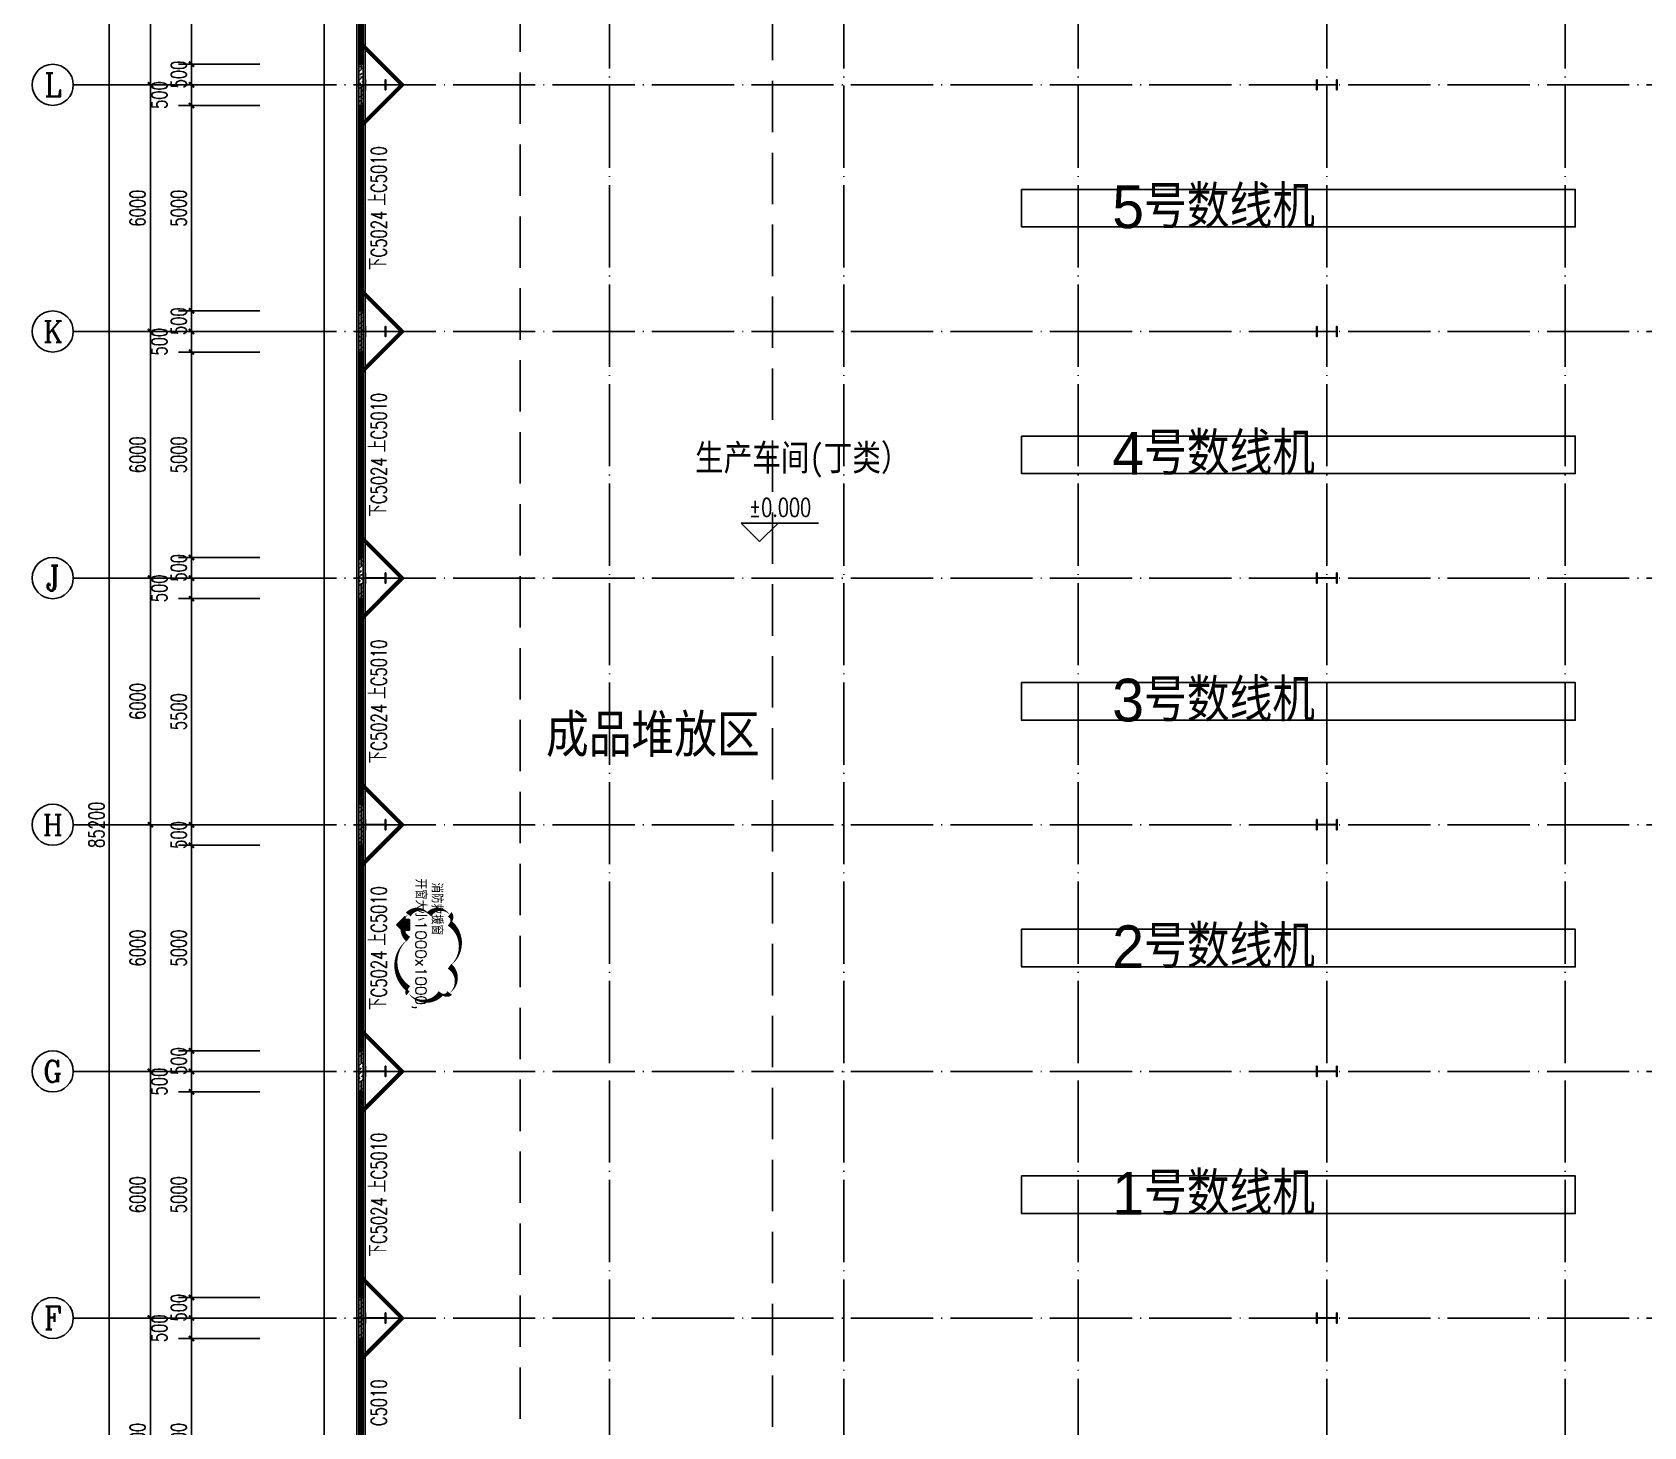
# Model space of a CAD drawing. Extents: x 7651907 to 8255021, y -2490714 to -1144618.
# Drawn here: x 7856471 to 7895682, y -1217913 to -1183988 of the extents above; entities that cross this region are included whole.
import ezdxf
from ezdxf.enums import TextEntityAlignment as Align

# ---------------------------------------------------------------- set-up
doc = ezdxf.new("R2010")
doc.units = 0
doc.header["$LTSCALE"] = 1000
doc.linetypes.add('DASH', pattern=[0.35, 0.25, -0.1])
doc.linetypes.add('DOTE', pattern=[2.42, 2, -0.2, 0.02, -0.2])
doc.layers.get('0').update_dxf_attribs({"linetype": 'CONTINUOUS'})
doc.layers.get('Defpoints').update_dxf_attribs({"linetype": 'CONTINUOUS'})
for name, color, linetype in [('001-墙体', 30, 'CONTINUOUS'), ('001-文字', 11, 'CONTINUOUS'), ('AXIS', 3, 'CONTINUOUS'), ('AXIS_TEXT', 7, 'CONTINUOUS'), ('DIM_ELEV', 3, 'CONTINUOUS'), ('DOTE', 8, 'DOTE'), ('M_Prof', 2, 'CONTINUOUS'), ('PUB_HATCH', 8, 'CONTINUOUS'), ('PUB_TEXT', 7, 'CONTINUOUS'), ('WINDOW', 4, 'CONTINUOUS'), ('WINDOW_TEXT', 7, 'CONTINUOUS')]:
    doc.layers.add(name, color=color, linetype=linetype)
doc.layers.add('DIM_MODI', color=6, linetype='CONTINUOUS', plot=False)
doc.styles.add('0总图替换X', font='ZSM.shx', dxfattribs={"bigfont": 'HZTXT.shx'})
doc.styles.add('_TCH_AXIS', font='COMPLEX', dxfattribs={"bigfont": 'GBCBIG'})
doc.styles.add('_TCH_DIM', font='SIMPLEX', dxfattribs={"bigfont": 'GBCBIG'})
doc.styles.add('_TCH_DIM_T3', font='SIMPLEX', dxfattribs={"width": 0.705882, "bigfont": 'GBCBIG'})
doc.styles.add('_TCH_WINDOW', font='SIMPLEX', dxfattribs={"height": 3.5, "bigfont": 'GBCBIG'})
doc.styles.add('COMPLEX', font='COMPLEX')
doc.styles.get("Standard").update_dxf_attribs({"font": 'txt.shx', "width": 0.7, "bigfont": 'TSSDCHN.shx'})
doc.styles.add('宋体', font='', dxfattribs={"width": 0.8})
doc.styles.get('宋体').set_extended_font_data('SimSun')
doc.dimstyles.new('_TCH_ARCH&&125', dxfattribs={"dimtxt": 371.875, "dimasz": 125, "dimexe": 312.5, "dimexo": 375, "dimgap": 125, "dimtad": 1, "dimdec": 0, "dimzin": 0, "dimdsep": 46, "dimtxsty": '_TCH_DIM_T3', "dimblk": 'ARCHTICK', "dimcen": 0.09, "dimclrt": 7, "dimazin": 2, "dimtfac": 1, "dimtdec": 0, "dimtix": 1, "dimtmove": 2, "dimatfit": 3, "dimfxl": 0, "dimtolj": 1, "dimtzin": 0, "dimarcsym": 0})
pattern_1 = [(45, (5175.98, -392172.73), (-106.0660596, 106.0660596), []), (45, (5228.14, -392226.58), (-106.0660596, 106.0660596), [59.21055, -33.8346])]

# ---------------------------------------------------------------- blocks, each defined once
blk = doc.blocks.new('sgdgsgsg')
at = {"layer": 'M_Prof'}
for points in [[(7988146, -921026), (7988146, -921276), (7988158, -921276), (7988158, -921154), (7988634, -921154), (7988634, -921276), (7988646, -921276), (7988646, -921026), (7988634, -921026), (7988634, -921148), (7988158, -921148), (7988158, -921026)], [(8011296, -921026), (8011296, -921276), (8011308, -921276), (8011308, -921154), (8011784, -921154), (8011784, -921276), (8011796, -921276), (8011796, -921026), (8011784, -921026), (8011784, -921148), (8011308, -921148), (8011308, -921026)], [(7988146, -927026), (7988146, -927276), (7988158, -927276), (7988158, -927154), (7988634, -927154), (7988634, -927276), (7988646, -927276), (7988646, -927026), (7988634, -927026), (7988634, -927148), (7988158, -927148), (7988158, -927026)], [(8011296, -927026), (8011296, -927276), (8011308, -927276), (8011308, -927154), (8011784, -927154), (8011784, -927276), (8011796, -927276), (8011796, -927026), (8011784, -927026), (8011784, -927148), (8011308, -927148), (8011308, -927026)], [(7988146, -933026), (7988146, -933276), (7988158, -933276), (7988158, -933154), (7988634, -933154), (7988634, -933276), (7988646, -933276), (7988646, -933026), (7988634, -933026), (7988634, -933148), (7988158, -933148), (7988158, -933026)], [(8011296, -933026), (8011296, -933276), (8011308, -933276), (8011308, -933154), (8011784, -933154), (8011784, -933276), (8011796, -933276), (8011796, -933026), (8011784, -933026), (8011784, -933148), (8011308, -933148), (8011308, -933026)], [(7988146, -939026), (7988146, -939276), (7988158, -939276), (7988158, -939154), (7988634, -939154), (7988634, -939276), (7988646, -939276), (7988646, -939026), (7988634, -939026), (7988634, -939148), (7988158, -939148), (7988158, -939026)], [(8011296, -939026), (8011296, -939276), (8011308, -939276), (8011308, -939154), (8011784, -939154), (8011784, -939276), (8011796, -939276), (8011796, -939026), (8011784, -939026), (8011784, -939148), (8011308, -939148), (8011308, -939026)], [(7988146, -945026), (7988146, -945276), (7988158, -945276), (7988158, -945154), (7988634, -945154), (7988634, -945276), (7988646, -945276), (7988646, -945026), (7988634, -945026), (7988634, -945148), (7988158, -945148), (7988158, -945026)], [(8011296, -945026), (8011296, -945276), (8011308, -945276), (8011308, -945154), (8011784, -945154), (8011784, -945276), (8011796, -945276), (8011796, -945026), (8011784, -945026), (8011784, -945148), (8011308, -945148), (8011308, -945026)], [(7988146, -951026), (7988146, -951276), (7988158, -951276), (7988158, -951154), (7988634, -951154), (7988634, -951276), (7988646, -951276), (7988646, -951026), (7988634, -951026), (7988634, -951148), (7988158, -951148), (7988158, -951026)], [(8011296, -951026), (8011296, -951276), (8011308, -951276), (8011308, -951154), (8011784, -951154), (8011784, -951276), (8011796, -951276), (8011796, -951026), (8011784, -951026), (8011784, -951148), (8011308, -951148), (8011308, -951026)]]:
    blk.add_lwpolyline(points, close=True, dxfattribs=at)
blk = doc.blocks.new('5181895')
h = blk.add_hatch(color=13)
h.dxf.hatch_style = 1
h.paths.add_polyline_path([(-1101987, -147875), (-1102144, -148033), (-1102087, -148033), (-1102087, -148123), (-1101887, -148123), (-1101887, -148033), (-1101829, -148033)])
at = {"color": 13}
blk.add_lwpolyline([(-1101987, -147875), (-1102144, -148033), (-1102087, -148033), (-1102087, -148123), (-1101887, -148123), (-1101887, -148033), (-1101829, -148033), (-1101987, -147875)], close=True, dxfattribs=at)
blk = doc.blocks.new('_ArchTick')
at = {"color": 0, "linetype": 'ByBlock', "const_width": 0.4}
blk.add_lwpolyline([(-0.5, -0.5), (0.5, 0.5)], dxfattribs=at)
blk = doc.blocks.new('*D725')
at = {"layer": 'AXIS', "color": 0, "lineweight": -2}
for p, q in [((7862010, -1179768), (7860033, -1179768)), ((7860346, -1184768), (7860346, -1179768)), ((7862010, -1184768), (7860033, -1184768))]:
    blk.add_line(p, q, dxfattribs=at)
at = {"layer": 'Defpoints', "color": 0}
for p in [(7860346, -1179768), (7862385, -1179768), (7862385, -1184768)]:
    blk.add_point(p, dxfattribs=at)
at = {"layer": 'AXIS', "color": 0, "lineweight": -2, "xscale": 125, "yscale": 125, "zscale": 125}
for p, rotation in [((7860346, -1179768), 90), ((7860346, -1184768), 270)]:
    blk.add_blockref('_ArchTick', p, dxfattribs=dict(at, rotation=rotation))
at = {"layer": 'AXIS', "color": 7, "insert": (7860035, -1182268), "char_height": 371.9, "attachment_point": 5, "rotation": 90, "style": '_TCH_DIM_T3'}
blk.add_mtext('\\A1;5000', dxfattribs=at)
blk = doc.blocks.new('*D726')
at = {"layer": 'AXIS', "color": 0, "lineweight": -2}
for p, q in [((7862010, -1184768), (7860033, -1184768)), ((7860346, -1184768), (7860346, -1184643)), ((7860346, -1185268), (7860346, -1184768)), ((7862010, -1185268), (7860033, -1185268)), ((7860346, -1185268), (7860346, -1185393))]:
    blk.add_line(p, q, dxfattribs=at)
at = {"layer": 'Defpoints', "color": 0}
for p in [(7860346, -1184768), (7862385, -1184768), (7862385, -1185268)]:
    blk.add_point(p, dxfattribs=at)
at = {"layer": 'AXIS', "color": 0, "lineweight": -2, "xscale": 125, "yscale": 125, "zscale": 125}
for p, rotation in [((7860346, -1184768), 270), ((7860346, -1185268), 90)]:
    blk.add_blockref('_ArchTick', p, dxfattribs=dict(at, rotation=rotation))
at = {"layer": 'AXIS', "color": 7, "insert": (7860035, -1185018), "char_height": 371.9, "attachment_point": 5, "rotation": 90, "style": '_TCH_DIM_T3'}
blk.add_mtext('\\A1;500', dxfattribs=at)
blk = doc.blocks.new('*D727')
at = {"layer": 'AXIS', "color": 0, "lineweight": -2}
for p, q in [((7862010, -1185268), (7860033, -1185268)), ((7860346, -1185768), (7860346, -1185268)), ((7862010, -1185768), (7860033, -1185768))]:
    blk.add_line(p, q, dxfattribs=at)
at = {"layer": 'Defpoints', "color": 0}
for p in [(7860346, -1185268), (7862385, -1185268), (7862385, -1185768)]:
    blk.add_point(p, dxfattribs=at)
at = {"layer": 'AXIS', "color": 0, "lineweight": -2, "xscale": 125, "yscale": 125, "zscale": 125}
for p, rotation in [((7860346, -1185268), 90), ((7860346, -1185768), 270)]:
    blk.add_blockref('_ArchTick', p, dxfattribs=dict(at, rotation=rotation))
at = {"layer": 'AXIS', "color": 7, "insert": (7859564, -1185518), "char_height": 371.9, "attachment_point": 5, "rotation": 90, "style": '_TCH_DIM_T3'}
blk.add_mtext('\\A1;500', dxfattribs=at)
blk = doc.blocks.new('*D728')
at = {"layer": 'AXIS', "color": 0, "lineweight": -2}
for p, q in [((7862010, -1185768), (7860033, -1185768)), ((7860346, -1190768), (7860346, -1185768)), ((7862010, -1190768), (7860033, -1190768))]:
    blk.add_line(p, q, dxfattribs=at)
at = {"layer": 'Defpoints', "color": 0}
for p in [(7860346, -1185768), (7862385, -1185768), (7862385, -1190768)]:
    blk.add_point(p, dxfattribs=at)
at = {"layer": 'AXIS', "color": 0, "lineweight": -2, "xscale": 125, "yscale": 125, "zscale": 125}
for p, rotation in [((7860346, -1185768), 90), ((7860346, -1190768), 270)]:
    blk.add_blockref('_ArchTick', p, dxfattribs=dict(at, rotation=rotation))
at = {"layer": 'AXIS', "color": 7, "insert": (7860035, -1188268), "char_height": 371.9, "attachment_point": 5, "rotation": 90, "style": '_TCH_DIM_T3'}
blk.add_mtext('\\A1;5000', dxfattribs=at)
blk = doc.blocks.new('*D729')
at = {"layer": 'AXIS', "color": 0, "lineweight": -2}
for p, q in [((7862010, -1190768), (7860033, -1190768)), ((7860346, -1190768), (7860346, -1190643)), ((7860346, -1191268), (7860346, -1190768)), ((7862010, -1191268), (7860033, -1191268)), ((7860346, -1191268), (7860346, -1191393))]:
    blk.add_line(p, q, dxfattribs=at)
at = {"layer": 'Defpoints', "color": 0}
for p in [(7860346, -1190768), (7862385, -1190768), (7862385, -1191268)]:
    blk.add_point(p, dxfattribs=at)
at = {"layer": 'AXIS', "color": 0, "lineweight": -2, "xscale": 125, "yscale": 125, "zscale": 125}
for p, rotation in [((7860346, -1190768), 270), ((7860346, -1191268), 90)]:
    blk.add_blockref('_ArchTick', p, dxfattribs=dict(at, rotation=rotation))
at = {"layer": 'AXIS', "color": 7, "insert": (7860035, -1191018), "char_height": 371.9, "attachment_point": 5, "rotation": 90, "style": '_TCH_DIM_T3'}
blk.add_mtext('\\A1;500', dxfattribs=at)
blk = doc.blocks.new('*D730')
at = {"layer": 'AXIS', "color": 0, "lineweight": -2}
for p, q in [((7862010, -1191268), (7860033, -1191268)), ((7860346, -1191768), (7860346, -1191268)), ((7862010, -1191768), (7860033, -1191768))]:
    blk.add_line(p, q, dxfattribs=at)
at = {"layer": 'Defpoints', "color": 0}
for p in [(7860346, -1191268), (7862385, -1191268), (7862385, -1191768)]:
    blk.add_point(p, dxfattribs=at)
at = {"layer": 'AXIS', "color": 0, "lineweight": -2, "xscale": 125, "yscale": 125, "zscale": 125}
for p, rotation in [((7860346, -1191268), 90), ((7860346, -1191768), 270)]:
    blk.add_blockref('_ArchTick', p, dxfattribs=dict(at, rotation=rotation))
at = {"layer": 'AXIS', "color": 7, "insert": (7859564, -1191518), "char_height": 371.9, "attachment_point": 5, "rotation": 90, "style": '_TCH_DIM_T3'}
blk.add_mtext('\\A1;500', dxfattribs=at)
blk = doc.blocks.new('*D731')
at = {"layer": 'AXIS', "color": 0, "lineweight": -2}
for p, q in [((7862010, -1191768), (7860033, -1191768)), ((7860346, -1196768), (7860346, -1191768)), ((7862010, -1196768), (7860033, -1196768))]:
    blk.add_line(p, q, dxfattribs=at)
at = {"layer": 'Defpoints', "color": 0}
for p in [(7860346, -1191768), (7862385, -1191768), (7862385, -1196768)]:
    blk.add_point(p, dxfattribs=at)
at = {"layer": 'AXIS', "color": 0, "lineweight": -2, "xscale": 125, "yscale": 125, "zscale": 125}
for p, rotation in [((7860346, -1191768), 90), ((7860346, -1196768), 270)]:
    blk.add_blockref('_ArchTick', p, dxfattribs=dict(at, rotation=rotation))
at = {"layer": 'AXIS', "color": 7, "insert": (7860035, -1194268), "char_height": 371.9, "attachment_point": 5, "rotation": 90, "style": '_TCH_DIM_T3'}
blk.add_mtext('\\A1;5000', dxfattribs=at)
blk = doc.blocks.new('*D732')
at = {"layer": 'AXIS', "color": 0, "lineweight": -2}
for p, q in [((7860346, -1196768), (7860346, -1196643)), ((7862010, -1196768), (7860033, -1196768)), ((7860346, -1197268), (7860346, -1196768)), ((7862010, -1197268), (7860033, -1197268)), ((7860346, -1197268), (7860346, -1197393))]:
    blk.add_line(p, q, dxfattribs=at)
at = {"layer": 'Defpoints', "color": 0}
for p in [(7860346, -1196768), (7862385, -1196768), (7862385, -1197268)]:
    blk.add_point(p, dxfattribs=at)
at = {"layer": 'AXIS', "color": 0, "lineweight": -2, "xscale": 125, "yscale": 125, "zscale": 125}
for p, rotation in [((7860346, -1196768), 270), ((7860346, -1197268), 90)]:
    blk.add_blockref('_ArchTick', p, dxfattribs=dict(at, rotation=rotation))
at = {"layer": 'AXIS', "color": 7, "insert": (7860035, -1197018), "char_height": 371.9, "attachment_point": 5, "rotation": 90, "style": '_TCH_DIM_T3'}
blk.add_mtext('\\A1;500', dxfattribs=at)
blk = doc.blocks.new('*D733')
at = {"layer": 'AXIS', "color": 0, "lineweight": -2}
for p, q in [((7862010, -1197268), (7860033, -1197268)), ((7860346, -1197768), (7860346, -1197268)), ((7862010, -1197768), (7860033, -1197768))]:
    blk.add_line(p, q, dxfattribs=at)
at = {"layer": 'Defpoints', "color": 0}
for p in [(7860346, -1197268), (7862385, -1197268), (7862385, -1197768)]:
    blk.add_point(p, dxfattribs=at)
at = {"layer": 'AXIS', "color": 0, "lineweight": -2, "xscale": 125, "yscale": 125, "zscale": 125}
for p, rotation in [((7860346, -1197268), 90), ((7860346, -1197768), 270)]:
    blk.add_blockref('_ArchTick', p, dxfattribs=dict(at, rotation=rotation))
at = {"layer": 'AXIS', "color": 7, "insert": (7859564, -1197518), "char_height": 371.9, "attachment_point": 5, "rotation": 90, "style": '_TCH_DIM_T3'}
blk.add_mtext('\\A1;500', dxfattribs=at)
blk = doc.blocks.new('*D734')
at = {"layer": 'AXIS', "color": 0, "lineweight": -2}
for p, q in [((7862010, -1197768), (7860033, -1197768)), ((7860346, -1203268), (7860346, -1197768)), ((7862010, -1203268), (7860033, -1203268))]:
    blk.add_line(p, q, dxfattribs=at)
at = {"layer": 'Defpoints', "color": 0}
for p in [(7860346, -1197768), (7862385, -1197768), (7862385, -1203268)]:
    blk.add_point(p, dxfattribs=at)
at = {"layer": 'AXIS', "color": 0, "lineweight": -2, "xscale": 125, "yscale": 125, "zscale": 125}
for p, rotation in [((7860346, -1197768), 90), ((7860346, -1203268), 270)]:
    blk.add_blockref('_ArchTick', p, dxfattribs=dict(at, rotation=rotation))
at = {"layer": 'AXIS', "color": 7, "insert": (7860035, -1200518), "char_height": 371.9, "attachment_point": 5, "rotation": 90, "style": '_TCH_DIM_T3'}
blk.add_mtext('\\A1;5500', dxfattribs=at)
blk = doc.blocks.new('*D735')
at = {"layer": 'AXIS', "color": 0, "lineweight": -2}
for p, q in [((7862010, -1203268), (7860033, -1203268)), ((7860346, -1203268), (7860346, -1203143)), ((7860346, -1203768), (7860346, -1203268)), ((7862010, -1203768), (7860033, -1203768)), ((7860346, -1203768), (7860346, -1203893))]:
    blk.add_line(p, q, dxfattribs=at)
at = {"layer": 'Defpoints', "color": 0}
for p in [(7860346, -1203268), (7862385, -1203268), (7862385, -1203768)]:
    blk.add_point(p, dxfattribs=at)
at = {"layer": 'AXIS', "color": 0, "lineweight": -2, "xscale": 125, "yscale": 125, "zscale": 125}
for p, rotation in [((7860346, -1203268), 270), ((7860346, -1203768), 90)]:
    blk.add_blockref('_ArchTick', p, dxfattribs=dict(at, rotation=rotation))
at = {"layer": 'AXIS', "color": 7, "insert": (7860035, -1203518), "char_height": 371.9, "attachment_point": 5, "rotation": 90, "style": '_TCH_DIM_T3'}
blk.add_mtext('\\A1;500', dxfattribs=at)
blk = doc.blocks.new('*D736')
at = {"layer": 'AXIS', "color": 0, "lineweight": -2}
for p, q in [((7862010, -1203768), (7860033, -1203768)), ((7860346, -1208768), (7860346, -1203768)), ((7862010, -1208768), (7860033, -1208768))]:
    blk.add_line(p, q, dxfattribs=at)
at = {"layer": 'Defpoints', "color": 0}
for p in [(7860346, -1203768), (7862385, -1203768), (7862385, -1208768)]:
    blk.add_point(p, dxfattribs=at)
at = {"layer": 'AXIS', "color": 0, "lineweight": -2, "xscale": 125, "yscale": 125, "zscale": 125}
for p, rotation in [((7860346, -1203768), 90), ((7860346, -1208768), 270)]:
    blk.add_blockref('_ArchTick', p, dxfattribs=dict(at, rotation=rotation))
at = {"layer": 'AXIS', "color": 7, "insert": (7860035, -1206268), "char_height": 371.9, "attachment_point": 5, "rotation": 90, "style": '_TCH_DIM_T3'}
blk.add_mtext('\\A1;5000', dxfattribs=at)
blk = doc.blocks.new('*D737')
at = {"layer": 'AXIS', "color": 0, "lineweight": -2}
for p, q in [((7862010, -1208768), (7860033, -1208768)), ((7860346, -1208768), (7860346, -1208643)), ((7860346, -1209268), (7860346, -1208768)), ((7862010, -1209268), (7860033, -1209268)), ((7860346, -1209268), (7860346, -1209393))]:
    blk.add_line(p, q, dxfattribs=at)
at = {"layer": 'Defpoints', "color": 0}
for p in [(7860346, -1208768), (7862385, -1208768), (7862385, -1209268)]:
    blk.add_point(p, dxfattribs=at)
at = {"layer": 'AXIS', "color": 0, "lineweight": -2, "xscale": 125, "yscale": 125, "zscale": 125}
for p, rotation in [((7860346, -1208768), 270), ((7860346, -1209268), 90)]:
    blk.add_blockref('_ArchTick', p, dxfattribs=dict(at, rotation=rotation))
at = {"layer": 'AXIS', "color": 7, "insert": (7860035, -1209018), "char_height": 371.9, "attachment_point": 5, "rotation": 90, "style": '_TCH_DIM_T3'}
blk.add_mtext('\\A1;500', dxfattribs=at)
blk = doc.blocks.new('*D738')
at = {"layer": 'AXIS', "color": 0, "lineweight": -2}
for p, q in [((7862010, -1209268), (7860033, -1209268)), ((7860346, -1209768), (7860346, -1209268)), ((7862010, -1209768), (7860033, -1209768))]:
    blk.add_line(p, q, dxfattribs=at)
at = {"layer": 'Defpoints', "color": 0}
for p in [(7860346, -1209268), (7862385, -1209268), (7862385, -1209768)]:
    blk.add_point(p, dxfattribs=at)
at = {"layer": 'AXIS', "color": 0, "lineweight": -2, "xscale": 125, "yscale": 125, "zscale": 125}
for p, rotation in [((7860346, -1209268), 90), ((7860346, -1209768), 270)]:
    blk.add_blockref('_ArchTick', p, dxfattribs=dict(at, rotation=rotation))
at = {"layer": 'AXIS', "color": 7, "insert": (7859564, -1209518), "char_height": 371.9, "attachment_point": 5, "rotation": 90, "style": '_TCH_DIM_T3'}
blk.add_mtext('\\A1;500', dxfattribs=at)
blk = doc.blocks.new('*D739')
at = {"layer": 'AXIS', "color": 0, "lineweight": -2}
for p, q in [((7862010, -1209768), (7860033, -1209768)), ((7860346, -1214768), (7860346, -1209768)), ((7862010, -1214768), (7860033, -1214768))]:
    blk.add_line(p, q, dxfattribs=at)
at = {"layer": 'Defpoints', "color": 0}
for p in [(7860346, -1209768), (7862385, -1209768), (7862385, -1214768)]:
    blk.add_point(p, dxfattribs=at)
at = {"layer": 'AXIS', "color": 0, "lineweight": -2, "xscale": 125, "yscale": 125, "zscale": 125}
for p, rotation in [((7860346, -1209768), 90), ((7860346, -1214768), 270)]:
    blk.add_blockref('_ArchTick', p, dxfattribs=dict(at, rotation=rotation))
at = {"layer": 'AXIS', "color": 7, "insert": (7860035, -1212268), "char_height": 371.9, "attachment_point": 5, "rotation": 90, "style": '_TCH_DIM_T3'}
blk.add_mtext('\\A1;5000', dxfattribs=at)
blk = doc.blocks.new('*D740')
at = {"layer": 'AXIS', "color": 0, "lineweight": -2}
for p, q in [((7862010, -1214768), (7860033, -1214768)), ((7860346, -1214768), (7860346, -1214643)), ((7860346, -1215268), (7860346, -1214768)), ((7862010, -1215268), (7860033, -1215268)), ((7860346, -1215268), (7860346, -1215393))]:
    blk.add_line(p, q, dxfattribs=at)
at = {"layer": 'Defpoints', "color": 0}
for p in [(7860346, -1214768), (7862385, -1214768), (7862385, -1215268)]:
    blk.add_point(p, dxfattribs=at)
at = {"layer": 'AXIS', "color": 0, "lineweight": -2, "xscale": 125, "yscale": 125, "zscale": 125}
for p, rotation in [((7860346, -1214768), 270), ((7860346, -1215268), 90)]:
    blk.add_blockref('_ArchTick', p, dxfattribs=dict(at, rotation=rotation))
at = {"layer": 'AXIS', "color": 7, "insert": (7860035, -1215018), "char_height": 371.9, "attachment_point": 5, "rotation": 90, "style": '_TCH_DIM_T3'}
blk.add_mtext('\\A1;500', dxfattribs=at)
blk = doc.blocks.new('*D741')
at = {"layer": 'AXIS', "color": 0, "lineweight": -2}
for p, q in [((7862010, -1215268), (7860033, -1215268)), ((7860346, -1215768), (7860346, -1215268)), ((7862010, -1215768), (7860033, -1215768))]:
    blk.add_line(p, q, dxfattribs=at)
at = {"layer": 'Defpoints', "color": 0}
for p in [(7860346, -1215268), (7862385, -1215268), (7862385, -1215768)]:
    blk.add_point(p, dxfattribs=at)
at = {"layer": 'AXIS', "color": 0, "lineweight": -2, "xscale": 125, "yscale": 125, "zscale": 125}
for p, rotation in [((7860346, -1215268), 90), ((7860346, -1215768), 270)]:
    blk.add_blockref('_ArchTick', p, dxfattribs=dict(at, rotation=rotation))
at = {"layer": 'AXIS', "color": 7, "insert": (7859564, -1215518), "char_height": 371.9, "attachment_point": 5, "rotation": 90, "style": '_TCH_DIM_T3'}
blk.add_mtext('\\A1;500', dxfattribs=at)
blk = doc.blocks.new('*D742')
at = {"layer": 'AXIS', "color": 0, "lineweight": -2}
for p, q in [((7862010, -1215768), (7860033, -1215768)), ((7860346, -1220768), (7860346, -1215768)), ((7862010, -1220768), (7860033, -1220768))]:
    blk.add_line(p, q, dxfattribs=at)
at = {"layer": 'Defpoints', "color": 0}
for p in [(7860346, -1215768), (7862385, -1215768), (7862385, -1220768)]:
    blk.add_point(p, dxfattribs=at)
at = {"layer": 'AXIS', "color": 0, "lineweight": -2, "xscale": 125, "yscale": 125, "zscale": 125}
for p, rotation in [((7860346, -1215768), 90), ((7860346, -1220768), 270)]:
    blk.add_blockref('_ArchTick', p, dxfattribs=dict(at, rotation=rotation))
at = {"layer": 'AXIS', "color": 7, "insert": (7860035, -1218268), "char_height": 371.9, "attachment_point": 5, "rotation": 90, "style": '_TCH_DIM_T3'}
blk.add_mtext('\\A1;5000', dxfattribs=at)
blk = doc.blocks.new('*D832')
at = {"layer": 'AXIS', "color": 0, "lineweight": -2}
for p, q in [((7862096, -1215268), (7859033, -1215268)), ((7859346, -1221268), (7859346, -1215268)), ((7862096, -1221268), (7859033, -1221268))]:
    blk.add_line(p, q, dxfattribs=at)
at = {"layer": 'Defpoints', "color": 0}
for p in [(7859346, -1215268), (7862471, -1215268), (7862471, -1221268)]:
    blk.add_point(p, dxfattribs=at)
at = {"layer": 'AXIS', "color": 0, "lineweight": -2, "xscale": 125, "yscale": 125, "zscale": 125}
for p, rotation in [((7859346, -1215268), 90), ((7859346, -1221268), 270)]:
    blk.add_blockref('_ArchTick', p, dxfattribs=dict(at, rotation=rotation))
at = {"layer": 'AXIS', "color": 7, "insert": (7859035, -1218268), "char_height": 371.9, "attachment_point": 5, "rotation": 90, "style": '_TCH_DIM_T3'}
blk.add_mtext('\\A1;6000', dxfattribs=at)
blk = doc.blocks.new('*D833')
at = {"layer": 'AXIS', "color": 0, "lineweight": -2}
for p, q in [((7862096, -1209268), (7859033, -1209268)), ((7859346, -1215268), (7859346, -1209268)), ((7862096, -1215268), (7859033, -1215268))]:
    blk.add_line(p, q, dxfattribs=at)
at = {"layer": 'Defpoints', "color": 0}
for p in [(7859346, -1209268), (7862471, -1209268), (7862471, -1215268)]:
    blk.add_point(p, dxfattribs=at)
at = {"layer": 'AXIS', "color": 0, "lineweight": -2, "xscale": 125, "yscale": 125, "zscale": 125}
for p, rotation in [((7859346, -1209268), 90), ((7859346, -1215268), 270)]:
    blk.add_blockref('_ArchTick', p, dxfattribs=dict(at, rotation=rotation))
at = {"layer": 'AXIS', "color": 7, "insert": (7859035, -1212268), "char_height": 371.9, "attachment_point": 5, "rotation": 90, "style": '_TCH_DIM_T3'}
blk.add_mtext('\\A1;6000', dxfattribs=at)
blk = doc.blocks.new('*D834')
at = {"layer": 'AXIS', "color": 0, "lineweight": -2}
for p, q in [((7862096, -1203268), (7859033, -1203268)), ((7859346, -1209268), (7859346, -1203268)), ((7862096, -1209268), (7859033, -1209268))]:
    blk.add_line(p, q, dxfattribs=at)
at = {"layer": 'Defpoints', "color": 0}
for p in [(7859346, -1203268), (7862471, -1203268), (7862471, -1209268)]:
    blk.add_point(p, dxfattribs=at)
at = {"layer": 'AXIS', "color": 0, "lineweight": -2, "xscale": 125, "yscale": 125, "zscale": 125}
for p, rotation in [((7859346, -1203268), 90), ((7859346, -1209268), 270)]:
    blk.add_blockref('_ArchTick', p, dxfattribs=dict(at, rotation=rotation))
at = {"layer": 'AXIS', "color": 7, "insert": (7859035, -1206268), "char_height": 371.9, "attachment_point": 5, "rotation": 90, "style": '_TCH_DIM_T3'}
blk.add_mtext('\\A1;6000', dxfattribs=at)
blk = doc.blocks.new('*D835')
at = {"layer": 'AXIS', "color": 0, "lineweight": -2}
for p, q in [((7862096, -1197268), (7859033, -1197268)), ((7859346, -1203268), (7859346, -1197268)), ((7862096, -1203268), (7859033, -1203268))]:
    blk.add_line(p, q, dxfattribs=at)
at = {"layer": 'Defpoints', "color": 0}
for p in [(7859346, -1197268), (7862471, -1197268), (7862471, -1203268)]:
    blk.add_point(p, dxfattribs=at)
at = {"layer": 'AXIS', "color": 0, "lineweight": -2, "xscale": 125, "yscale": 125, "zscale": 125}
for p, rotation in [((7859346, -1197268), 90), ((7859346, -1203268), 270)]:
    blk.add_blockref('_ArchTick', p, dxfattribs=dict(at, rotation=rotation))
at = {"layer": 'AXIS', "color": 7, "insert": (7859035, -1200268), "char_height": 371.9, "attachment_point": 5, "rotation": 90, "style": '_TCH_DIM_T3'}
blk.add_mtext('\\A1;6000', dxfattribs=at)
blk = doc.blocks.new('*D836')
at = {"layer": 'AXIS', "color": 0, "lineweight": -2}
for p, q in [((7862096, -1191268), (7859033, -1191268)), ((7859346, -1197268), (7859346, -1191268)), ((7862096, -1197268), (7859033, -1197268))]:
    blk.add_line(p, q, dxfattribs=at)
at = {"layer": 'Defpoints', "color": 0}
for p in [(7859346, -1191268), (7862471, -1191268), (7862471, -1197268)]:
    blk.add_point(p, dxfattribs=at)
at = {"layer": 'AXIS', "color": 0, "lineweight": -2, "xscale": 125, "yscale": 125, "zscale": 125}
for p, rotation in [((7859346, -1191268), 90), ((7859346, -1197268), 270)]:
    blk.add_blockref('_ArchTick', p, dxfattribs=dict(at, rotation=rotation))
at = {"layer": 'AXIS', "color": 7, "insert": (7859035, -1194268), "char_height": 371.9, "attachment_point": 5, "rotation": 90, "style": '_TCH_DIM_T3'}
blk.add_mtext('\\A1;6000', dxfattribs=at)
blk = doc.blocks.new('*D837')
at = {"layer": 'AXIS', "color": 0, "lineweight": -2}
for p, q in [((7862096, -1185268), (7859033, -1185268)), ((7859346, -1191268), (7859346, -1185268)), ((7862096, -1191268), (7859033, -1191268))]:
    blk.add_line(p, q, dxfattribs=at)
at = {"layer": 'Defpoints', "color": 0}
for p in [(7859346, -1185268), (7862471, -1185268), (7862471, -1191268)]:
    blk.add_point(p, dxfattribs=at)
at = {"layer": 'AXIS', "color": 0, "lineweight": -2, "xscale": 125, "yscale": 125, "zscale": 125}
for p, rotation in [((7859346, -1185268), 90), ((7859346, -1191268), 270)]:
    blk.add_blockref('_ArchTick', p, dxfattribs=dict(at, rotation=rotation))
at = {"layer": 'AXIS', "color": 7, "insert": (7859035, -1188268), "char_height": 371.9, "attachment_point": 5, "rotation": 90, "style": '_TCH_DIM_T3'}
blk.add_mtext('\\A1;6000', dxfattribs=at)
blk = doc.blocks.new('*D838')
at = {"layer": 'AXIS', "color": 0, "lineweight": -2}
for p, q in [((7862096, -1179268), (7859033, -1179268)), ((7859346, -1185268), (7859346, -1179268)), ((7862096, -1185268), (7859033, -1185268))]:
    blk.add_line(p, q, dxfattribs=at)
at = {"layer": 'Defpoints', "color": 0}
for p in [(7859346, -1179268), (7862471, -1179268), (7862471, -1185268)]:
    blk.add_point(p, dxfattribs=at)
at = {"layer": 'AXIS', "color": 0, "lineweight": -2, "xscale": 125, "yscale": 125, "zscale": 125}
for p, rotation in [((7859346, -1179268), 90), ((7859346, -1185268), 270)]:
    blk.add_blockref('_ArchTick', p, dxfattribs=dict(at, rotation=rotation))
at = {"layer": 'AXIS', "color": 7, "insert": (7859035, -1182268), "char_height": 371.9, "attachment_point": 5, "rotation": 90, "style": '_TCH_DIM_T3'}
blk.add_mtext('\\A1;6000', dxfattribs=at)
blk = doc.blocks.new('*D842')
at = {"layer": 'AXIS', "color": 0, "lineweight": -2}
for p, q in [((7862096, -1160668), (7858033, -1160668)), ((7858346, -1245868), (7858346, -1160668)), ((7862096, -1245868), (7858033, -1245868))]:
    blk.add_line(p, q, dxfattribs=at)
at = {"layer": 'Defpoints', "color": 0}
for p in [(7858346, -1160668), (7862471, -1160668), (7862471, -1245868)]:
    blk.add_point(p, dxfattribs=at)
at = {"layer": 'AXIS', "color": 0, "lineweight": -2, "xscale": 125, "yscale": 125, "zscale": 125}
for p, rotation in [((7858346, -1160668), 90), ((7858346, -1245868), 270)]:
    blk.add_blockref('_ArchTick', p, dxfattribs=dict(at, rotation=rotation))
at = {"layer": 'AXIS', "color": 7, "insert": (7858035, -1203268), "char_height": 371.9, "attachment_point": 5, "rotation": 90, "style": '_TCH_DIM_T3'}
blk.add_mtext('\\A1;85200', dxfattribs=at)
blk = doc.blocks.new('_AXISO')
blk.add_circle((0, 0), 0.5)
at = {"layer": 'AXIS_TEXT', "style": 'COMPLEX', "width": 1.041667}
blk.add_attdef('A', text='', height=0.56, dxfattribs=at).set_placement((-0.25, -0.28), (0.25, -0.28), align=Align.FIT)
blk = doc.blocks.new('$TCHSYS$WIN2D')
for p, q in [((-0.5, 0.5), (0.5, 0.5)), ((-0.5, 0.5), (-0.5, -0.5)), ((0.5, 0.5), (0.5, -0.5)), ((0.5, 0.1667), (-0.5, 0.1667)), ((0.5, -0.1667), (-0.5, -0.1667)), ((-0.5, -0.5), (0.5, -0.5))]:
    blk.add_line(p, q)

msp = doc.modelspace()

# ---------------------------------------------------------------- hatches: boundary and pattern name
at = {"layer": 'PUB_HATCH'}
h = msp.add_hatch(dxfattribs=at)
h.set_pattern_fill('天然石材', color=256, scale=30, style=0)
h.set_pattern_definition(pattern_1)
h.paths.add_polyline_path([(7864520.7, -1185768.2), (7864520.7, -1184768.2), (7864420.7, -1184768.2), (7864420.7, -1185768.2)])
h = msp.add_hatch(dxfattribs=at)
h.set_pattern_fill('天然石材', color=256, scale=30, style=0)
h.set_pattern_definition(pattern_1)
h.paths.add_polyline_path([(7864520.7, -1191768.2), (7864520.7, -1190768.2), (7864420.7, -1190768.2), (7864420.7, -1191768.2)])
h = msp.add_hatch(dxfattribs=at)
h.set_pattern_fill('天然石材', color=256, scale=30, style=0)
h.set_pattern_definition(pattern_1)
h.paths.add_polyline_path([(7864520.7, -1197768.2), (7864520.7, -1196768.2), (7864420.7, -1196768.2), (7864420.7, -1197768.2)])
h = msp.add_hatch(dxfattribs=at)
h.set_pattern_fill('天然石材', color=256, scale=30, style=0)
h.set_pattern_definition(pattern_1)
h.paths.add_polyline_path([(7864520.7, -1203768.2), (7864520.7, -1202768.2), (7864420.7, -1202768.2), (7864420.7, -1203768.2)])
h = msp.add_hatch(dxfattribs=at)
h.set_pattern_fill('天然石材', color=256, scale=30, style=0)
h.set_pattern_definition(pattern_1)
h.paths.add_polyline_path([(7864520.7, -1209768.2), (7864520.7, -1208768.2), (7864420.7, -1208768.2), (7864420.7, -1209768.2)])
h = msp.add_hatch(dxfattribs=at)
h.set_pattern_fill('天然石材', color=256, scale=30, style=0)
h.set_pattern_definition(pattern_1)
h.paths.add_polyline_path([(7864520.7, -1215768.2), (7864520.7, -1214768.2), (7864420.7, -1214768.2), (7864420.7, -1215768.2)])

# ---------------------------------------------------------------- linework, layer by layer
at = {"linetype": 'DASH', "ltscale": 5}
msp.add_lwpolyline([(7868341, -1174669), (7874482.9, -1174669), (7874482.9, -1229968.5), (7868341, -1229968.5)], close=True, dxfattribs=at)
at = {"color": 5, "const_width": 100}
for points in [[(7864470.7, -1184268.2), (7864470.7, -1184268.2), (7865470.7, -1185268.2), (7864470.7, -1186268.2)], [(7864470.7, -1190268.2), (7864470.7, -1190268.2), (7865470.7, -1191268.2), (7864470.7, -1192268.2)], [(7864470.7, -1196268.2), (7864470.7, -1196268.2), (7865470.7, -1197268.2), (7864470.7, -1198268.2)], [(7864470.7, -1202268.2), (7864470.7, -1202268.2), (7865470.7, -1203268.2), (7864470.7, -1204268.2)], [(7864470.7, -1208268.2), (7864470.7, -1208268.2), (7865470.7, -1209268.2), (7864470.7, -1210268.2)], [(7864470.7, -1214268.2), (7864470.7, -1214268.2), (7865470.7, -1215268.2), (7864470.7, -1216268.2)]]:
    msp.add_lwpolyline(points, dxfattribs=at)
at = {"ltscale": 100}
for points in [[(7880541.7, -1187811), (7894014.2, -1187811), (7894014.2, -1188725.5), (7880541.7, -1188725.5)], [(7880541.7, -1193811), (7894014.2, -1193811), (7894014.2, -1194725.5), (7880541.7, -1194725.5)], [(7880541.7, -1199811), (7894014.2, -1199811), (7894014.2, -1200725.5), (7880541.7, -1200725.5)], [(7880541.7, -1205811), (7894014.2, -1205811), (7894014.2, -1206725.5), (7880541.7, -1206725.5)], [(7880541.7, -1211811), (7894014.2, -1211811), (7894014.2, -1212725.5), (7880541.7, -1212725.5)]]:
    msp.add_lwpolyline(points, close=True, dxfattribs=at)
at = {"layer": '001-墙体', "color": 54}
for p, q in [((7864520.7, -1184768.2), (7864420.7, -1184768.2)), ((7864420.7, -1184768.2), (7864420.7, -1185768.2)), ((7864520.7, -1185768.2), (7864520.7, -1184768.2)), ((7864420.7, -1185768.2), (7864520.7, -1185768.2)), ((7864520.7, -1190768.2), (7864420.7, -1190768.2)), ((7864420.7, -1190768.2), (7864420.7, -1191768.2)), ((7864520.7, -1191768.2), (7864520.7, -1190768.2)), ((7864420.7, -1191768.2), (7864520.7, -1191768.2)), ((7864520.7, -1196768.2), (7864420.7, -1196768.2)), ((7864420.7, -1196768.2), (7864420.7, -1197768.2)), ((7864520.7, -1197768.2), (7864520.7, -1196768.2)), ((7864420.7, -1197768.2), (7864520.7, -1197768.2)), ((7864520.7, -1202768.2), (7864420.7, -1202768.2)), ((7864420.7, -1202768.2), (7864420.7, -1203768.2)), ((7864520.7, -1203768.2), (7864520.7, -1202768.2)), ((7864420.7, -1203768.2), (7864520.7, -1203768.2)), ((7864520.7, -1208768.2), (7864420.7, -1208768.2)), ((7864420.7, -1208768.2), (7864420.7, -1209768.2)), ((7864520.7, -1209768.2), (7864520.7, -1208768.2)), ((7864420.7, -1209768.2), (7864520.7, -1209768.2)), ((7864520.7, -1214768.2), (7864420.7, -1214768.2)), ((7864420.7, -1214768.2), (7864420.7, -1215768.2)), ((7864520.7, -1215768.2), (7864520.7, -1214768.2)), ((7864420.7, -1215768.2), (7864520.7, -1215768.2))]:
    msp.add_line(p, q, dxfattribs=at)
at = {"layer": '001-墙体'}
msp.add_lwpolyline([(7864370.7, -1160568.2), (7934570.7, -1160568.2), (7934570.7, -1245968.2), (7864370.7, -1245968.2)], close=True, dxfattribs=at)
msp.add_lwpolyline([(7864570.7, -1227568.3), (7864570.7, -1178968.2)], dxfattribs=at)
at = {"layer": '001-墙体', "color": 251}
msp.add_lwpolyline([(7863570.7, -1227148.6), (7863570.7, -1179368.2)], dxfattribs=at)
at = {"layer": 'AXIS'}
for p, q in [((7862470.7, -1185268.2), (7857470.7, -1185268.2)), ((7862470.7, -1191268.2), (7857470.7, -1191268.2)), ((7862470.7, -1197268.2), (7857470.7, -1197268.2)), ((7862470.7, -1203268.2), (7857470.7, -1203268.2)), ((7862470.7, -1209268.2), (7857470.7, -1209268.2)), ((7862470.7, -1215268.2), (7857470.7, -1215268.2))]:
    msp.add_line(p, q, dxfattribs=at)
at = {"layer": 'DIM_ELEV'}
for p, q in [((7874170.3, -1196380), (7873720.3, -1195930)), ((7873720.3, -1195930), (7875605.5, -1195930)), ((7874170.3, -1196380), (7874620.3, -1195930))]:
    msp.add_line(p, q, dxfattribs=at)
at = {"layer": 'DIM_MODI'}
msp.add_lwpolyline([(7866625, -1207360.7, 0, 150, 0.5), (7866625, -1206710.7, 0, 150, 0.5), (7866625, -1205660.7, 0, 150, 0.5), (7866625, -1205452.3, 0, 150, 0.5), (7866125, -1205452.3, 0, 150, 0.5), (7865619.8, -1205452.3, 0, 150, 0.5), (7865619.8, -1206052.3, 0, 150, 0.5), (7865619.8, -1207252.3, 0, 150, 0.5), (7865619.8, -1207360.7, 0, 150, 0.5), (7866419.8, -1207360.7, 0, 150, 0.5)], format="xyseb", close=True, dxfattribs=at)
at = {"layer": 'DOTE'}
for p, q in [((7864470.7, -1158668.2), (7864470.7, -1247868.2)), ((7870520.7, -1158668.2), (7870520.7, -1247868.2)), ((7876220.7, -1158668.2), (7876220.7, -1247868.2)), ((7881920.7, -1158668.2), (7881920.7, -1247868.2)), ((7887970.7, -1158668.2), (7887970.7, -1247868.2)), ((7893770.7, -1158668.2), (7893770.7, -1247868.2)), ((7936470.7, -1185268.2), (7862470.7, -1185268.2)), ((7936470.7, -1191268.2), (7862470.7, -1191268.2)), ((7936470.7, -1197268.2), (7862470.7, -1197268.2)), ((7936470.7, -1203268.2), (7862470.7, -1203268.2)), ((7936470.7, -1209268.2), (7862470.7, -1209268.2)), ((7936470.7, -1215268.2), (7862470.7, -1215268.2))]:
    msp.add_line(p, q, dxfattribs=at)

# ---------------------------------------------------------------- block references
msp.add_blockref('sgdgsgsg', (-123575.1, -264117.2))
at = {"xscale": -1.279999999998836, "yscale": 1.279999999998836, "zscale": 1.279999999998836, "rotation": 90}
msp.add_blockref('5181895', (7676051.9, -2616246.8), dxfattribs=at)
at = {"layer": 'AXIS'}
ref = msp.add_blockref('_AXISO', (7856970.7, -1185268.2), dxfattribs=dict(at, xscale=1000, yscale=1000, zscale=1000))
ref.add_attrib('A', 'L', dxfattribs={"layer": 'AXIS_TEXT', "ltscale": 100, "height": 569.6, "style": '_TCH_AXIS'}).set_placement((7856767.3, -1185553), (7857174.1, -1185553), align=Align.FIT)
ref = msp.add_blockref('_AXISO', (7856970.7, -1191268.2), dxfattribs=dict(at, xscale=1000, yscale=1000, zscale=1000))
ref.add_attrib('A', 'K', dxfattribs={"layer": 'AXIS_TEXT', "ltscale": 100, "height": 519.1, "style": '_TCH_AXIS'}).set_placement((7856735.9, -1191527.8), (7857205.5, -1191527.8), align=Align.FIT)
ref = msp.add_blockref('_AXISO', (7856970.7, -1197268.2), dxfattribs=dict(at, xscale=1000, yscale=1000, zscale=1000))
ref.add_attrib('A', 'J', dxfattribs={"layer": 'AXIS_TEXT', "ltscale": 100, "height": 620.1, "style": '_TCH_AXIS'}).set_placement((7856808.3, -1197578.3), (7857133.1, -1197578.3), align=Align.FIT)
ref = msp.add_blockref('_AXISO', (7856970.7, -1203268.2), dxfattribs=dict(at, xscale=1000, yscale=1000, zscale=1000))
ref.add_attrib('A', 'H', dxfattribs={"layer": 'AXIS_TEXT', "ltscale": 100, "height": 506.9, "style": '_TCH_AXIS'}).set_placement((7856729.3, -1203521.7), (7857212.1, -1203521.7), align=Align.FIT)
ref = msp.add_blockref('_AXISO', (7856970.7, -1209268.2), dxfattribs=dict(at, xscale=1000, yscale=1000, zscale=1000))
ref.add_attrib('A', 'G', dxfattribs={"layer": 'AXIS_TEXT', "ltscale": 100, "height": 531.5, "style": '_TCH_AXIS'}).set_placement((7856742.9, -1209534), (7857198.5, -1209534), align=Align.FIT)
ref = msp.add_blockref('_AXISO', (7856970.7, -1215268.2), dxfattribs=dict(at, xscale=1000, yscale=1000, zscale=1000))
ref.add_attrib('A', 'F', dxfattribs={"layer": 'AXIS_TEXT', "ltscale": 100, "height": 556.8, "style": '_TCH_AXIS'}).set_placement((7856758.6, -1215546.6), (7857182.8, -1215546.6), align=Align.FIT)
at = {"layer": 'WINDOW', "xscale": -5000, "yscale": 100, "zscale": -5000, "rotation": 90}
for p in [(7864470.7, -1182268.2), (7864470.7, -1188268.2), (7864470.7, -1194268.2), (7864470.7, -1200268.2), (7864470.7, -1206268.2), (7864470.7, -1212268.2), (7864470.7, -1218268.2)]:
    msp.add_blockref('$TCHSYS$WIN2D', p, dxfattribs=at)

# ---------------------------------------------------------------- texts
at = {"color": 7, "style": '0总图替换X'}
for s, p in [('5号数线机', (7882749.5, -1188754.9)), ('4号数线机', (7882749.5, -1194754.9)), ('3号数线机', (7882749.5, -1200754.9)), ('成品堆放区', (7868970.4, -1201615.5)), ('2号数线机', (7882749.5, -1206754.9)), ('1号数线机', (7882749.5, -1212754.9))]:
    msp.add_text(s, height=1040.17, dxfattribs=at).set_placement(p)
at = {"layer": '001-文字', "style": '宋体', "width": 0.8}
msp.add_text('生产车间(丁类）', height=637.97, dxfattribs=at).set_placement((7872597.4, -1194654.5))
at = {"layer": 'PUB_TEXT', "style": '_TCH_DIM', "width": 0.705882}
msp.add_text('%%P0.000', height=446.25, dxfattribs=at).set_placement((7873910.5, -1195772.5))
at = {"layer": 'PUB_TEXT', "color": 1}
for s, height, p in [('开窗大小1000x1000,', 270.071, (7865793.4, -1204577)), ('消防救援窗', 270.07, (7866186.4, -1204672.4))]:
    msp.add_text(s, height=height, rotation=270, dxfattribs=at).set_placement(p)
at = {"layer": 'WINDOW_TEXT', "style": '_TCH_WINDOW', "width": 0.705882}
for s, p in [('C5010', (7865089.3, -1187898.5)), ('C5024', (7865089.3, -1189468.2)), ('C5010', (7865089.3, -1193898.5)), ('C5024', (7865089.3, -1195468.2)), ('C5010', (7865089.3, -1199898.5)), ('C5024', (7865089.3, -1201468.2)), ('C5010', (7865089.3, -1205898.5)), ('C5024', (7865089.3, -1207468.2)), ('C5010', (7865089.3, -1211898.5)), ('C5024', (7865089.3, -1213468.2)), ('C5010', (7865089.3, -1217898.5))]:
    msp.add_text(s, height=371.88, rotation=90, dxfattribs=at).set_placement(p)
at = {"layer": 'WINDOW_TEXT', "style": '_TCH_WINDOW'}
for s, p in [('上', (7865089.3, -1188205.7)), ('下', (7865089.3, -1189775.4)), ('上', (7865089.3, -1194205.7)), ('下', (7865089.3, -1195775.4)), ('上', (7865089.3, -1200205.7)), ('下', (7865089.3, -1201775.4)), ('上', (7865089.3, -1206205.7)), ('下', (7865089.3, -1207775.4)), ('上', (7865089.3, -1212205.7)), ('下', (7865089.3, -1213775.4))]:
    msp.add_text(s, height=422, rotation=90, dxfattribs=at).set_placement(p)

# ---------------------------------------------------------------- dimensions: what is measured, and where the dimension line sits
at = {"layer": 'AXIS'}
for p1, p2, distance, picture, middle in [((7862470.7, -1245868.2), (7862470.7, -1160668.2), 4125, '*D842', (7858034.8, -1203268.2)), ((7862470.7, -1185268.2), (7862470.7, -1179268.2), 3125, '*D838', (7859034.8, -1182268.2)), ((7862385, -1184768.2), (7862385, -1179768.2), 2039.2, '*D725', (7860034.8, -1182268.2)), ((7862385, -1185268.2), (7862385, -1184768.2), 2039.2, '*D726', (7860034.8, -1185018.2)), ((7862470.7, -1191268.2), (7862470.7, -1185268.2), 3125, '*D837', (7859034.8, -1188268.2)), ((7862385, -1190768.2), (7862385, -1185768.2), 2039.2, '*D728', (7860034.8, -1188268.2)), ((7862385, -1191268.2), (7862385, -1190768.2), 2039.2, '*D729', (7860034.8, -1191018.2)), ((7862470.7, -1197268.2), (7862470.7, -1191268.2), 3125, '*D836', (7859034.8, -1194268.2)), ((7862385, -1196768.2), (7862385, -1191768.2), 2039.2, '*D731', (7860034.8, -1194268.2)), ((7862385, -1197268.2), (7862385, -1196768.2), 2039.2, '*D732', (7860034.8, -1197018.2)), ((7862470.7, -1203268.2), (7862470.7, -1197268.2), 3125, '*D835', (7859034.8, -1200268.2)), ((7862385, -1203268.2), (7862385, -1197768.2), 2039.2, '*D734', (7860034.8, -1200518.2)), ((7862470.7, -1209268.2), (7862470.7, -1203268.2), 3125, '*D834', (7859034.8, -1206268.2)), ((7862385, -1203768.2), (7862385, -1203268.2), 2039.2, '*D735', (7860034.8, -1203518.2)), ((7862385, -1208768.2), (7862385, -1203768.2), 2039.2, '*D736', (7860034.8, -1206268.2)), ((7862385, -1209268.2), (7862385, -1208768.2), 2039.2, '*D737', (7860034.8, -1209018.2)), ((7862470.7, -1215268.2), (7862470.7, -1209268.2), 3125, '*D833', (7859034.8, -1212268.2)), ((7862385, -1214768.2), (7862385, -1209768.2), 2039.2, '*D739', (7860034.8, -1212268.2)), ((7862385, -1215268.2), (7862385, -1214768.2), 2039.2, '*D740', (7860034.8, -1215018.2)), ((7862470.7, -1221268.2), (7862470.7, -1215268.2), 3125, '*D832', (7859034.8, -1218268.2)), ((7862385, -1220768.2), (7862385, -1215768.2), 2039.2, '*D742', (7860034.8, -1218268.2))]:
    dim = msp.add_aligned_dim(p1=p1, p2=p2, distance=distance, dimstyle='_TCH_ARCH&&125', dxfattribs=at)
    dim.commit()
    dim.dimension.update_dxf_attribs({"geometry": picture, "text_midpoint": middle})
for base, p1, p2, picture, middle in [((7860345.7, -1185268.2), (7862385, -1185768.2), (7862385, -1185268.2), '*D727', (7859564.5, -1185518.2)), ((7860345.7, -1191268.2), (7862385, -1191768.2), (7862385, -1191268.2), '*D730', (7859564.5, -1191518.2)), ((7860345.7, -1197268.2), (7862385, -1197768.2), (7862385, -1197268.2), '*D733', (7859564.5, -1197518.2)), ((7860345.7, -1209268.2), (7862385, -1209768.2), (7862385, -1209268.2), '*D738', (7859564.5, -1209518.2)), ((7860345.7, -1215268.2), (7862385, -1215768.2), (7862385, -1215268.2), '*D741', (7859564.5, -1215518.2))]:
    dim = msp.add_linear_dim(base=base, p1=p1, p2=p2, angle=90, dimstyle='_TCH_ARCH&&125', dxfattribs=at)
    dim.commit()
    dim.dimension.update_dxf_attribs({"geometry": picture, "text_midpoint": middle, "dimtype": 161})

doc.saveas('drawing.dxf')
